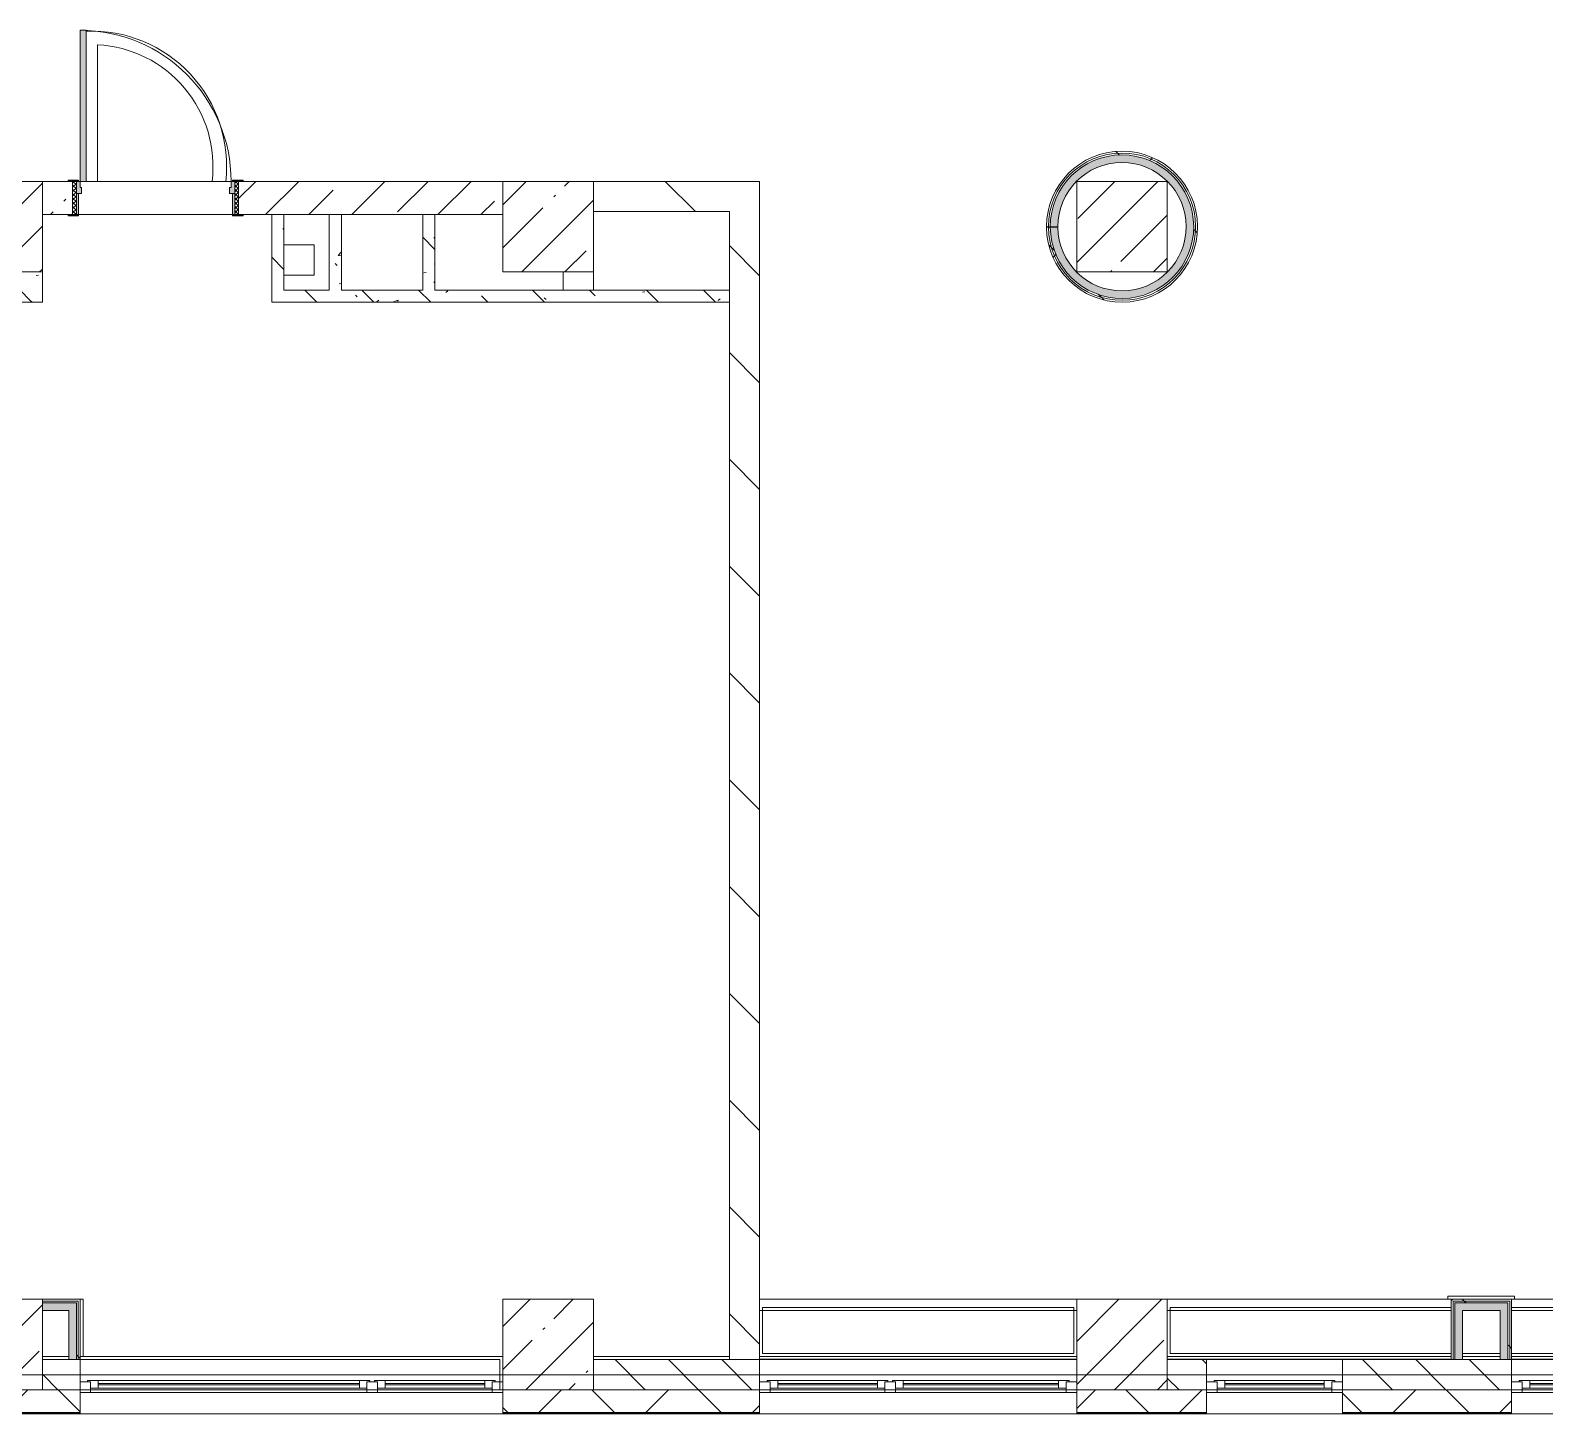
# Model space of a CAD drawing. Header units: millimetres. Extents: x 81663 to 277412, y -8553 to 29000.
# Drawn here: x 174308 to 184338, y -258 to 8900 of the extents above; entities that cross this region are included whole.
import ezdxf

# ---------------------------------------------------------------- set-up
doc = ezdxf.new("R2010")
doc.units = ezdxf.units.MM
for name, color, linetype, lineweight, true_color in [('A-DOOR-2', 7, 'Continuous', 5, 0xe2e2e2), ('A-DOOR-3', 7, 'Continuous', 5, 0xaaaaaa), ('A-DOOR-FRAM-1', 7, 'Continuous', 5, 0xe2e2e2), ('A-DOOR-FRAM-3', 7, 'Continuous', 5, 0xaaaaaa), ('A-FLOR-2', 7, 'Continuous', 5, 0xaaaaaa), ('I-WALL-1', 7, 'Continuous', 5, 0xe7e7e7), ('I-WALL-5', 7, 'Continuous', 5, 0x787878)]:
    doc.layers.add(name, color=color, linetype=linetype, lineweight=lineweight, true_color=true_color)
for name, color, linetype, lineweight in [('A-GLAZ-2', 7, 'Continuous', 5), ('A-WALL', 7, 'Continuous', 9), ('A-WALL-4', 7, 'Continuous', 5), ('I-WALL-3', 7, 'Continuous', 5), ('S-COLS-1', 7, 'Continuous', 5), ('Оси', 7, 'Continuous', 9)]:
    doc.layers.add(name, color=color, linetype=linetype, lineweight=lineweight)
pattern_1 = [(135, (148228.23, 0), (-353.553, -353.553), [])]
pattern_2 = [(135, (148228.23, 0), (-176.7767, -176.7767), [])]
pattern_3 = [(135, (148228.23, 0), (-377.171, -377.171), [533.4, -88.9, 17.78, -88.9]), (135, (148228.23, 376.94), (-377.171, -377.171), []), (50, (148228.23, 0), (637.6445, -55.787), [66.675, -733.425]), (355, (148228.2, 0), (-123.35, 668.699), [53.34, -586.74]), (100.451, (148281.37, -4.65), (514.299, 612.908), [56.665, -623.315]), (46.184, (148228.2, 177.8), (948.776, -147.15), [100.012, -1100.137]), (96.636, (148307.3, 165.5), (830.91, 865.997), [84.998, -934.973]), (351.184, (148228.2, 177.8), (830.918, 865.988), [80.01, -880.11]), (21, (148317.13, 133.35), (530.651, -357.928), [66.675, -733.425]), (326, (148317.1, 133.35), (216.308, 644.658), [53.34, -586.74]), (71.451, (148361.35, 103.5), (746.96, 286.724), [56.665, -623.315]), (37.5, (148228.23, 0), (10.8105, 295.9426), [16.764, -562.864, 16.764, -578.866, -588.962]), (37.5, (148228.23, 0), (10.8105, 295.9426), [-1175.258, 16.764, -572.198]), (7.5, (148228.23, 0), (233.869, 350.6318), [16.764, -322.834, 16.764, -549.529, -224.472]), (7.5, (148228.23, 0), (233.869, 350.6318), [-905.891, 16.764, -207.708]), (327.5, (148029.98, 0), (474.5678, -20.0513), [16.764, -205.486, 16.764, -676.656, -920.115]), (327.5, (148029.98, 0), (474.5678, -20.0513), [-915.67, 16.764, -903.351]), (317.5, (147941.1, 0), (518.452, 88.9934), [16.764, -272.161, 16.764, -443.738, -653.415]), (317.5, (147941.1, 0), (518.452, 88.9934), [-749.427, 16.764, -636.651])]
pattern_4 = [(45, (148228.2, 0), (-530.33, 530.33), []), (135, (148228.2, 0), (-530.33, -530.33), [])]

# ---------------------------------------------------------------- blocks, each defined once
blk = doc.blocks.new('BSC_Колонна _Прямоугольная - 600х600-23286269-2_5_3_птичка')
at = {"layer": 'S-COLS-1'}
h = blk.add_hatch(dxfattribs=at)
h.set_pattern_fill('FP_29', color=256, style=0, pattern_type=2)
h.set_pattern_definition([(45, (-29509.74, -7600), (-285.123, 285.123), []), (45, (-29224.6, -7600), (-285.123, 285.123), [504.031, -100.806, 16.764, -84.042])])
h.paths.add_polyline_path([(-300, -300), (300, -300), (300, 300), (-300, 300)])
for p, q in [((300, 300), (-300, 300)), ((-300, 300), (-300, -300)), ((300, -300), (300, 300)), ((-300, -300), (300, -300))]:
    blk.add_line(p, q, dxfattribs=at)
blk = doc.blocks.new('BSC_Колонна _Прямоугольная - 600х600-V9-2_5_3_птичка')
at = {"layer": 'S-COLS-1'}
h = blk.add_hatch(dxfattribs=at)
h.set_pattern_fill('FP_35', color=256, style=0, pattern_type=2)
h.set_pattern_definition([(45, (-25860, -200), (-285.123, 285.123), []), (45, (-25574.88, -200), (-285.123, 285.123), [504.031, -100.806, 16.764, -84.042])])
h.paths.add_polyline_path([(-105, -300), (300, -300), (300, 300), (-300, 300), (-300, -300)])
for p, q in [((300, 300), (-300, 300)), ((-300, 300), (-300, -300)), ((300, -300), (300, 300)), ((-300, -300), (300, -300))]:
    blk.add_line(p, q, dxfattribs=at)
blk = doc.blocks.new('BSC_Колонна _Прямоугольная - 600х600-V10-2_5_3_птичка')
at = {"layer": 'S-COLS-1'}
h = blk.add_hatch(dxfattribs=at)
h.set_pattern_fill('FP_36', color=256, style=0, pattern_type=2)
h.set_pattern_definition([(45, (-29509.74, -200), (-285.123, 285.123), []), (45, (-29224.6, -200), (-285.123, 285.123), [504.031, -100.806, 16.764, -84.042])])
h.paths.add_polyline_path([(-300, -300), (300, -300), (300, 300), (-300, 300)])
for p, q in [((300, 300), (-300, 300)), ((-300, 300), (-300, -300)), ((300, -300), (300, 300)), ((-300, -300), (300, -300))]:
    blk.add_line(p, q, dxfattribs=at)
blk = doc.blocks.new('BSC_Колонна _Прямоугольная - 600х600-V22-2_5_3_птичка')
at = {"layer": 'S-COLS-1'}
h = blk.add_hatch(dxfattribs=at)
h.set_pattern_fill('FP_52', color=256, style=0, pattern_type=2)
h.set_pattern_definition([(45, (-25860, -7600), (-285.123, 285.123), []), (45, (-25574.88, -7600), (-285.123, 285.123), [504.031, -100.806, 16.764, -84.042])])
h.paths.add_polyline_path([(-300, -300), (300, -300), (300, 300), (-300, 300), (-300, 150)])
for p, q in [((300, 300), (-300, 300)), ((-300, 300), (-300, -300)), ((300, -300), (300, 300)), ((-300, -300), (300, -300))]:
    blk.add_line(p, q, dxfattribs=at)
blk = doc.blocks.new('BSC_Колонна _Прямоугольная - 600х600-V39-2_5_3_птичка')
at = {"layer": 'S-COLS-1'}
h = blk.add_hatch(dxfattribs=at)
h.set_pattern_fill('FP_76', color=256, style=0, pattern_type=2)
h.set_pattern_definition([(45, (-33310, -7600), (-285.123, 285.123), []), (45, (-33024.88, -7600), (-285.123, 285.123), [504.031, -100.806, 16.764, -84.042])])
h.paths.add_polyline_path([(-135, -300), (300, -300), (300, 300), (-300, 300), (-300, -300)])
for p, q in [((300, 300), (-300, 300)), ((-300, 300), (-300, -300)), ((300, -300), (300, 300)), ((-300, -300), (300, -300))]:
    blk.add_line(p, q, dxfattribs=at)
blk = doc.blocks.new('BSC_Колонна _Прямоугольная - 600х600-V40-2_5_3_птичка')
at = {"layer": 'S-COLS-1'}
h = blk.add_hatch(dxfattribs=at)
h.set_pattern_fill('FP_77', color=256, style=0, pattern_type=2)
h.set_pattern_definition([(45, (-33310, -200), (-285.123, 285.123), []), (45, (-33024.88, -200), (-285.123, 285.123), [504.031, -100.806, 16.764, -84.042])])
h.paths.add_polyline_path([(-300, -300), (300, -300), (300, 300), (-300, 300)])
for p, q in [((300, 300), (-300, 300)), ((-300, 300), (-300, -300)), ((300, -300), (300, 300)), ((-300, -300), (300, -300))]:
    blk.add_line(p, q, dxfattribs=at)
blk = doc.blocks.new('120_Окно_СКБ_2Ст - 120_Окно_СКБ_2Ст 2100х2400 _мал створка справа_-22446225-2_5_3_птичка')
at = {"layer": 'A-GLAZ-2'}
for p, q in [((-1050, -127), (-1050, -57)), ((-1050, -57), (-980, -57)), ((1050, -57), (-1050, -57)), ((-980, -57), (-980, -127)), ((150, -87), (-980, -87)), ((-980, -87), (-980, -127)), ((-930, -137), (-930, -87)), ((100, -137), (100, -87)), ((150, -127), (150, -57)), ((150, -57), (220, -57)), ((150, -127), (150, -87)), ((220, -57), (220, -127)), ((980, -87), (220, -87)), ((220, -87), (220, -127)), ((270, -137), (270, -87)), ((930, -137), (930, -87)), ((980, -127), (980, -57)), ((980, -57), (1050, -57)), ((980, -127), (980, -87)), ((1050, -57), (1050, -127)), ((-980, -127), (-1050, -127)), ((-1050, -127), (-1000, -127)), ((-980, -127), (-1000, -127)), ((-1000, -127), (-1000, -137)), ((-1000, -137), (170, -137)), ((170, -137), (-1000, -137)), ((-930, -107), (100, -107)), ((100, -117), (-930, -117)), ((220, -127), (150, -127)), ((170, -127), (150, -127)), ((170, -127), (200, -127)), ((170, -137), (170, -127)), ((220, -127), (200, -127)), ((200, -127), (200, -137)), ((200, -137), (1000, -137)), ((1000, -137), (200, -137)), ((270, -107), (930, -107)), ((930, -117), (270, -117)), ((1050, -127), (980, -127)), ((1000, -127), (980, -127)), ((1000, -127), (1050, -127)), ((1000, -137), (1000, -127))]:
    blk.add_line(p, q, dxfattribs=at)
blk = doc.blocks.new('110_Дверь_СКБ_1Ст_Внутренняя1 - Д-4к_п__1100x2100h_Артистические EI30-V88-2_5_3_птичка')
at = {"layer": 'A-DOOR-2'}
h = blk.add_hatch(color=256, dxfattribs=at)
h.paths.add_polyline_path([(537.5, 30), (537.5, 110), (512.5, 110), (512.5, 70), (502.5, 70), (502.5, 30)])
h.paths.add_polyline_path([(-477.5, 30), (-477.5, 70), (-487.5, 70), (-487.5, 110), (-512.5, 110), (-512.5, 30)])
at = {"layer": 'A-DOOR-3'}
h = blk.add_hatch(dxfattribs=at)
h.set_pattern_fill('FP_86', color=256, style=0, pattern_type=2)
h.set_pattern_definition([(135, (1751.41, 174.685), (-14.14214, -14.14214), []), (225, (1751.41, 174.685), (14.14214, -14.14214), [])])
h.paths.add_polyline_path([(562.5, -110), (562.5, 110), (537.5, 110), (537.5, -110)])
at = {"layer": 'A-DOOR-FRAM-1'}
for points in [[(-447.5, 110), (-447.5, 1110), (-487.5, 1110), (-487.5, 110)], [(-497.5, 110), (-497.5, 118), (-567.5, 118), (-567.5, 110)], [(592.5, 110), (592.5, 118), (522.5, 118), (522.5, 110)], [(-497.5, -110), (-497.5, 30), (-512.5, 30), (-512.5, -110)], [(537.5, -110), (537.5, 30), (522.5, 30), (522.5, -110)], [(-497.5, -118), (-497.5, -110), (-567.5, -110), (-567.5, -118)], [(592.5, -118), (592.5, -110), (522.5, -110), (522.5, -118)]]:
    blk.add_hatch(color=256, dxfattribs=at).paths.add_polyline_path(points)
at = {"layer": 'A-DOOR-FRAM-3'}
h = blk.add_hatch(dxfattribs=at)
h.set_pattern_fill('FP_87', color=256, style=0, pattern_type=2)
h.set_pattern_definition([(45, (-371.384, 174.685), (-14.1421, 14.1421), []), (135, (-371.384, 174.685), (-14.1421, -14.1421), [])])
h.paths.add_polyline_path([(-512.5, -110), (-512.5, 110), (-537.5, 110), (-537.5, -110)])
at = {"layer": 'A-DOOR-3'}
for p, q in [((-487.5, 1110), (-487.5, 110)), ((-447.5, 1110), (-487.5, 1110)), ((-447.5, 110), (-447.5, 1110)), ((-487.5, 110), (-447.5, 110))]:
    blk.add_line(p, q, dxfattribs=at)
blk.add_arc((-487.5, 110), 1000, 360, 90, dxfattribs=at)
at = {"layer": 'A-DOOR-FRAM-3'}
for p, q in [((-497.5, 118), (-567.5, 118)), ((-567.5, 118), (-567.5, 110)), ((-567.5, 110), (-497.5, 110)), ((-512.5, 110), (-537.5, 110)), ((-537.5, 110), (-537.5, -110)), ((-487.5, 110), (-512.5, 110)), ((-512.5, 110), (-512.5, 30)), ((-512.5, -110), (-512.5, 110)), ((-497.5, 110), (-512.5, 110)), ((-512.5, 110), (-512.5, 109)), ((-512.5, 109), (-497.5, 109)), ((-497.5, 110), (-497.5, 118)), ((-497.5, 109), (-497.5, 110)), ((-487.5, 70), (-487.5, 110)), ((512.5, 110), (512.5, 70)), ((537.5, 110), (512.5, 110)), ((592.5, 118), (522.5, 118)), ((522.5, 118), (522.5, 110)), ((537.5, 110), (522.5, 110)), ((522.5, 110), (522.5, 109)), ((522.5, 110), (592.5, 110)), ((522.5, 109), (537.5, 109)), ((537.5, 30), (537.5, 110)), ((562.5, 110), (537.5, 110)), ((537.5, 110), (537.5, -110)), ((537.5, 109), (537.5, 110)), ((562.5, -110), (562.5, 110)), ((592.5, 110), (592.5, 118)), ((-512.5, 30), (-477.5, 30)), ((-497.5, 30), (-512.5, 30)), ((-512.5, 30), (-512.5, -110)), ((-497.5, -110), (-497.5, 30)), ((-477.5, 70), (-487.5, 70)), ((-477.5, 30), (-477.5, 70)), ((512.5, 70), (502.5, 70)), ((502.5, 70), (502.5, 30)), ((502.5, 30), (537.5, 30)), ((537.5, 30), (522.5, 30)), ((522.5, 30), (522.5, -110)), ((537.5, -110), (537.5, 30)), ((-497.5, -110), (-567.5, -110)), ((-567.5, -110), (-567.5, -118)), ((-567.5, -118), (-497.5, -118)), ((-537.5, -110), (-512.5, -110)), ((-512.5, -110), (-497.5, -110)), ((-497.5, -118), (-497.5, -110)), ((522.5, -110), (537.5, -110)), ((592.5, -110), (522.5, -110)), ((522.5, -110), (522.5, -118)), ((522.5, -118), (592.5, -118)), ((537.5, -110), (562.5, -110)), ((592.5, -118), (592.5, -110))]:
    blk.add_line(p, q, dxfattribs=at)
blk = doc.blocks.new('120_Окно_СКБ_2Ст - 120_Окно_СКБ_2Ст 2800х2500 4-24273432-2_5_3_птичка')
at = {"layer": 'A-GLAZ-2'}
for p, q in [((-1400, -127), (-1400, -57)), ((-1400, -57), (-1330, -57)), ((1400, -57), (-1400, -57)), ((-1330, -57), (-1330, -127)), ((-570, -87), (-1330, -87)), ((-1330, -87), (-1330, -127)), ((-1280, -137), (-1280, -87)), ((-620, -137), (-620, -87)), ((-570, -127), (-570, -57)), ((-570, -57), (-500, -57)), ((-570, -127), (-570, -87)), ((-500, -57), (-500, -127)), ((1330, -87), (-500, -87)), ((-500, -87), (-500, -127)), ((-450, -137), (-450, -87)), ((1280, -137), (1280, -87)), ((1330, -127), (1330, -57)), ((1330, -57), (1400, -57)), ((1330, -127), (1330, -87)), ((1400, -57), (1400, -127)), ((-1330, -127), (-1400, -127)), ((-1400, -127), (-1350, -127)), ((-1330, -127), (-1350, -127)), ((-1350, -127), (-1350, -137)), ((-1350, -137), (-550, -137)), ((-550, -137), (-1350, -137)), ((-1280, -107), (-620, -107)), ((-620, -117), (-1280, -117)), ((-500, -127), (-570, -127)), ((-550, -127), (-570, -127)), ((-550, -127), (-520, -127)), ((-550, -137), (-550, -127)), ((-500, -127), (-520, -127)), ((-520, -127), (-520, -137)), ((-520, -137), (1350, -137)), ((1350, -137), (-520, -137)), ((-450, -107), (1280, -107)), ((1280, -117), (-450, -117)), ((1400, -127), (1330, -127)), ((1350, -127), (1330, -127)), ((1350, -127), (1400, -127)), ((1350, -137), (1350, -127))]:
    blk.add_line(p, q, dxfattribs=at)
blk = doc.blocks.new('120_Окно_СКБ_1Ст - 120_Окно_СКБ_1Ст 900х2500_h_-20664874-2_5_3_птичка')
at = {"layer": 'A-GLAZ-2'}
for p, q in [((-450, -127), (-450, -57)), ((-450, -57), (-380, -57)), ((450, -57), (-450, -57)), ((-380, -57), (-380, -127)), ((380, -87), (-380, -87)), ((-380, -87), (-380, -127)), ((-330, -137), (-330, -87)), ((330, -137), (330, -87)), ((380, -127), (380, -57)), ((380, -57), (450, -57)), ((380, -127), (380, -87)), ((450, -57), (450, -127)), ((-380, -127), (-450, -127)), ((-450, -127), (-400, -127)), ((-380, -127), (-400, -127)), ((-400, -127), (-400, -137)), ((-400, -137), (400, -137)), ((400, -137), (-400, -137)), ((-330, -107), (330, -107)), ((330, -117), (-330, -117)), ((450, -127), (380, -127)), ((400, -127), (380, -127)), ((400, -127), (450, -127)), ((400, -137), (400, -127))]:
    blk.add_line(p, q, dxfattribs=at)
blk = doc.blocks.new('Зашивка приборов отопления23 - Зашивка приборов отопления-33321838-2_5_3_птичка')
at = {"layer": 'A-WALL-4'}
for p, q in [((36640, 23400), (34540, 23400)), ((34540, 23079), (36640, 23079)), ((36640, 23079), (34540, 23079)), ((34540, 23004), (36640, 23004))]:
    blk.add_line(p, q, dxfattribs=at)
blk = doc.blocks.new('Зашивка приборов отопления24 - Зашивка приборов отопления-33321996-2_5_3_птичка')
at = {"layer": 'A-WALL-4'}
for p, q in [((36640, 23400), (34760, 23400)), ((34760, 23079), (36640, 23079)), ((36640, 23079), (34760, 23079)), ((34760, 23004), (36640, 23004))]:
    blk.add_line(p, q, dxfattribs=at)
blk = doc.blocks.new('Зашивка приборов отопления25 - Зашивка приборов отопления-33322064-2_5_3_птичка')
at = {"layer": 'A-WALL-4'}
for p, q in [((36640, 23400), (34540, 23400)), ((34540, 23104), (34540, 23079)), ((34540, 23079), (36640, 23079)), ((36640, 23079), (34540, 23079)), ((34540, 23079), (34540, 23004)), ((34540, 23004), (36640, 23004))]:
    blk.add_line(p, q, dxfattribs=at)

msp = doc.modelspace()

# ---------------------------------------------------------------- hatches: boundary and pattern name
at = {"layer": 'A-WALL-4'}
h = msp.add_hatch(dxfattribs=at)
h.set_pattern_fill('FP_58', color=256, style=0, pattern_type=2)
h.set_pattern_definition(pattern_2)
h.paths.add_polyline_path([(174638, -100), (174638, 100), (174388.2, 100), (174388.2, -100), (174446.9, -100)])
h = msp.add_hatch(dxfattribs=at)
h.set_pattern_fill('FP_58', color=256, style=0, pattern_type=2)
h.set_pattern_definition(pattern_2)
h.paths.add_polyline_path([(179138.2, -100), (179138.2, 100), (178038, 100), (178038, -100), (179084.5, -100)])
h = msp.add_hatch(dxfattribs=at)
h.set_pattern_fill('FP_58', color=256, style=0, pattern_type=2)
h.set_pattern_definition(pattern_2)
h.paths.add_polyline_path([(183258.3, -100), (184118.2, -100), (184118.2, 100), (182998.2, 100), (182998.2, -100)])
h.paths.add_polyline_path([(181838.2, -100), (182098.2, -100), (182098.2, 100), (181838.2, 100)])
h = msp.add_hatch(dxfattribs=at)
h.set_pattern_fill('FP_48', color=256, style=0, pattern_type=2)
h.set_pattern_definition([(45, (148228.23, 0), (-353.5534, 353.5534), []), (135, (148228.23, 0), (-353.5534, -353.5534), [])])
h.paths.add_polyline_path([(223928.2, -250), (223928.2, -100), (219788.2, -100), (219788.2, -250), (223141.7, -250)])
h.paths.add_polyline_path([(217576.5, -250), (218888.2, -250), (218888.2, -100), (215288.2, -100), (215288.2, -250), (215721.5, -250)])
h.paths.add_polyline_path([(210156.4, -250), (210288.2, -250), (210288.2, -100), (209138.2, -100), (209138.2, -250), (209228.9, -250)])
h.paths.add_polyline_path([(205138.2, -250), (205388.2, -250), (205388.2, -100), (204638.2, -100), (204638.2, -250), (205055, -250)])
h.paths.add_polyline_path([(207038.2, -250), (207038.2, -100), (206288.2, -100), (206288.2, -250), (206446.3, -250)])
h.paths.add_polyline_path([(213388.2, -250), (214388.2, -250), (214388.2, -100), (213388.2, -100)])
h.paths.add_polyline_path([(201538.2, -250), (201538.2, -100), (200138.2, -100), (200138.2, -250), (200881.2, -250)])
h.paths.add_polyline_path([(197038.2, -250), (197038.2, -100), (195638.2, -100), (195638.2, -250), (196243.6, -250)])
h.paths.add_polyline_path([(193461, -250), (193538.2, -250), (193538.2, -100), (193164.6, -100), (193164.6, -250)])
h.paths.add_polyline_path([(191638.2, -250), (192264.6, -250), (192264.6, -100), (190888.2, -100), (190888.2, -250), (191606, -250)])
h.paths.add_polyline_path([(184118.2, -250), (184118.2, -100), (182998.2, -100), (182998.2, -250), (183722.1, -250)])
h.paths.add_polyline_path([(187268.2, -250), (187788.2, -250), (187788.2, -100), (186218.2, -100), (186218.2, -250), (186968.4, -250)])
h.paths.add_polyline_path([(181403.3, -250), (182098.2, -250), (182098.2, -100), (181238.2, -100), (181238.2, -250)])
h.paths.add_polyline_path([(179084.5, -250), (179138.2, -250), (179138.2, -100), (177438, -100), (177438, -250), (178620.7, -250)])
h.paths.add_polyline_path([(170273, -250), (170938.2, -250), (170938.2, -100), (169838.2, -100), (169838.2, -250)])
h.paths.add_polyline_path([(164707.9, -250), (165488.2, -250), (165488.2, -100), (164338.2, -100), (164338.2, -250)])
h.paths.add_polyline_path([(166388.2, -250), (167038.2, -250), (167038.2, -100), (166388.2, -100)])
h.paths.add_polyline_path([(173038.2, -250), (174638, -250), (174638, -100), (173038.2, -100)])
h.paths.add_polyline_path([(156788.2, -250), (156788.2, -100), (152858.2, -100), (152858.2, -250), (156360.2, -250)])
h.paths.add_polyline_path([(150795.1, -250), (151958.2, -250), (151958.2, -100), (147968.2, -100), (147968.2, -250), (148940.1, -250)])
h.paths.add_polyline_path([(159888.2, -250), (161238.2, -250), (161238.2, -100), (159888.2, -100)])
at = {"layer": 'I-WALL-1'}
for points in [[(181560.4, 7125.5), (181636.1, 7135.2), (181740.5, 7171.9), (181778.1, 7190), (181840.7, 7233.7), (181895.4, 7286.9), (181941, 7348.2), (181976.1, 7415.9), (181999.9, 7488.5), (182011.9, 7563.9), (182011.5, 7640.2), (181999, 7715.5), (181974.5, 7787.8), (181938.8, 7855.3), (181867, 7940.7), (181837.5, 7968.9), (181774.6, 8012), (181705.5, 8044.6), (181632.1, 8065.6), (181556.3, 8074.7), (181480, 8071.4), (181403.3, 8055.2), (181333.9, 8028.8), (181267.9, 7990.6), (181208.8, 7942.2), (181158.2, 7885), (181117.5, 7820.5), (181087.6, 7750.2), (181069.4, 7676.1), (181063.2, 7600), (181113.2, 7600), (181119.3, 7671.7), (181141.5, 7750.3), (181167.1, 7807), (181207.3, 7866.7), (181257.1, 7918.7), (181314.9, 7961.6), (181403.3, 8001.5), (181447.9, 8015.3), (181519.3, 8024.6), (181591.2, 8021.7), (181661.6, 8006.7), (181728.5, 7980), (181789.9, 7942.5), (181844.1, 7895.1), (181889.5, 7839.2), (181934.2, 7750.3), (181949.1, 7708.7), (181961.5, 7637.8), (181961.9, 7565.8), (181950, 7494.8), (181926.4, 7426.8), (181891.6, 7363.8), (181838.1, 7300), (181792.8, 7259.7), (181731.8, 7221.6), (181665.1, 7194.4), (181594.9, 7178.8), (181522.9, 7175.3), (181451.5, 7183.9), (181382.5, 7204.6), (181318, 7236.5), (181238.2, 7301.1), (181209.6, 7330.5), (181168.8, 7389.8), (181138.7, 7455.2), (181120, 7524.7), (181113.2, 7596.4), (181063.2, 7595.9), (181070, 7519.9), (181088.9, 7445.9), (181119.4, 7375.9), (181160.7, 7311.7), (181211.8, 7255), (181271.2, 7207.1), (181337.6, 7169.4), (181409.2, 7142.9), (181484.1, 7128.1)], [(174563.2, 425), (174563.2, 475), (174388.2, 475), (174388.2, 425)], [(174563.2, 100), (174613.2, 100), (174613.2, 475), (174563.2, 475), (174563.2, 230.5)], [(183743.2, 100), (183793.2, 100), (183793.2, 475), (183743.2, 475), (183743.2, 230.5)], [(184043.2, 425), (184093.2, 425), (184093.2, 475), (183793.2, 475), (183793.2, 425)], [(184093.2, 100), (184093.2, 425), (184043.2, 425), (184043.2, 100)]]:
    msp.add_hatch(color=256, dxfattribs=at).paths.add_polyline_path(points)
at = {"layer": 'I-WALL-3'}
h = msp.add_hatch(dxfattribs=at)
h.set_pattern_fill('FP_160', color=256, style=0, pattern_type=2)
h.set_pattern_definition(pattern_4)
h.paths.add_polyline_path([(181541.4, 7100), (181619.5, 7106.7), (181695.6, 7125.4), (181793.7, 7171.9), (181834.4, 7197.1), (181893.7, 7248.3), (181944.2, 7308.2), (181984.8, 7375.2), (182014.5, 7447.7), (182032.4, 7524), (182038.2, 7602.1), (182031.8, 7680.2), (182013.2, 7756.3), (181982.9, 7828.6), (181941.7, 7895.3), (181867, 7974.7), (181830.9, 8005.4), (181764, 8046.1), (181691.5, 8075.9), (181615.3, 8094), (181537.2, 8100), (181459.1, 8093.7), (181382.9, 8075.3), (181310.6, 8045.2), (181243.8, 8004.1), (181184.3, 7953.2), (181133.5, 7893.5), (181092.6, 7826.7), (181061.7, 7750.3), (181044.4, 7678.1), (181038.2, 7600), (181050.7, 7600), (181057, 7678.1), (181075.8, 7754.2), (181106.4, 7826.3), (181148.2, 7892.5), (181200.1, 7951.2), (181260.8, 8000.8), (181328.6, 8040.1), (181403.3, 8068.3), (181478.5, 8083.8), (181556.8, 8087.1), (181634.6, 8077.9), (181709.9, 8056.3), (181780.8, 8022.9), (181867, 7957.9), (181902.1, 7924.5), (181949.3, 7862), (181986, 7792.8), (182011.1, 7718.5), (182024, 7641.3), (182024.3, 7562.9), (182012.1, 7485.5), (181987.6, 7411.1), (181951.6, 7341.5), (181904.8, 7278.7), (181848.6, 7224.1), (181769.2, 7171.9), (181713.8, 7145.2), (181638.7, 7123), (181561, 7113), (181482.7, 7115.7), (181403.3, 7131.8), (181308.1, 7171.9), (181264.2, 7196.8), (181203.2, 7245.9), (181150.8, 7304.1), (181108.4, 7370), (181077.1, 7441.9), (181057.7, 7517.8), (181050.7, 7595.8), (181038.2, 7595.7), (181045.1, 7517.7), (181064, 7441.6), (181094.5, 7369.5), (181136, 7303), (181187.3, 7243.8), (181247.3, 7193.4), (181314.4, 7152.9), (181403.3, 7119.6), (181463.3, 7105.6)])
h = msp.add_hatch(dxfattribs=at)
h.set_pattern_fill('FP_160', color=256, style=0, pattern_type=2)
h.set_pattern_definition(pattern_4)
h.paths.add_polyline_path([(181561, 7113), (181638.7, 7123), (181713.8, 7145.2), (181784.4, 7179.2), (181867, 7241.9), (181904.8, 7278.7), (181951.6, 7341.5), (181987.6, 7411.1), (182012.1, 7485.5), (182024.3, 7562.9), (182024, 7641.3), (182000.4, 7750.3), (181986, 7792.8), (181949.3, 7862), (181902.1, 7924.5), (181845.4, 7978.6), (181780.8, 8022.9), (181709.9, 8056.3), (181634.6, 8077.9), (181556.8, 8087.1), (181478.5, 8083.8), (181401.8, 8068), (181328.6, 8040.1), (181260.8, 8000.8), (181200.1, 7951.2), (181148.2, 7892.5), (181106.4, 7826.3), (181074.8, 7750.3), (181057, 7678.1), (181050.7, 7600), (181063.2, 7600), (181069.4, 7676.1), (181087.7, 7750.3), (181117.5, 7820.5), (181158.2, 7885), (181208.8, 7942.2), (181267.9, 7990.6), (181333.9, 8028.8), (181405.3, 8056), (181480, 8071.4), (181556.3, 8074.7), (181632.1, 8065.6), (181705.5, 8044.6), (181774.6, 8012), (181837.5, 7968.9), (181892.7, 7916.2), (181938.8, 7855.3), (181974.5, 7787.8), (181999, 7715.5), (182011.5, 7640.2), (182011.9, 7563.9), (181999.9, 7488.5), (181976.1, 7415.9), (181941, 7348.2), (181895.4, 7286.9), (181840.7, 7233.7), (181778.1, 7190), (181709.3, 7156.9), (181636.1, 7135.2), (181560.4, 7125.5), (181484.1, 7128.1), (181403.3, 7145.1), (181333.3, 7171.9), (181271.2, 7207.1), (181211.8, 7255), (181160.7, 7311.7), (181119.4, 7375.9), (181088.9, 7445.9), (181070, 7519.9), (181063.2, 7595.9), (181050.7, 7595.8), (181057.7, 7517.8), (181077.1, 7441.9), (181108.4, 7370), (181150.8, 7304.1), (181203.2, 7245.9), (181264.2, 7196.8), (181332.3, 7158.1), (181405.8, 7130.8), (181482.7, 7115.7)])
h = msp.add_hatch(dxfattribs=at)
h.set_pattern_fill('FP_56', color=256, style=0, pattern_type=2)
h.set_pattern_definition([(45, (148228.23, 0), (-285.123, 285.123), []), (45, (148513.35, 0), (-285.123, 285.123), [504.031, -100.806, 16.764, -84.042])])
h.paths.add_polyline_path([(176288.2, 7680), (177438, 7680), (177438, 7900), (175688.2, 7900), (175688.2, 7680), (175988.2, 7680)])
h.paths.add_polyline_path([(174558.2, 7680), (174588.2, 7680), (174588.2, 7900), (174388.2, 7900), (174388.2, 7680)])
h = msp.add_hatch(dxfattribs=at)
h.set_pattern_fill('FP_59', color=256, style=0, pattern_type=2)
h.set_pattern_definition(pattern_1)
h.paths.add_polyline_path([(178938.2, 7700), (179138.2, 7700), (179138.2, 7900), (178038, 7900), (178038, 7700), (178620.7, 7700)])
h = msp.add_hatch(dxfattribs=at)
h.set_pattern_fill('FP_59', color=256, style=0, pattern_type=2)
h.set_pattern_definition(pattern_1)
h.paths.add_polyline_path([(179138.2, 100), (179138.2, 7700), (178938.2, 7700), (178938.2, 100), (179084.5, 100)])
h = msp.add_hatch(dxfattribs=at)
h.set_pattern_fill('FP_160', color=256, style=0, pattern_type=2)
h.set_pattern_definition(pattern_4)
h.paths.add_polyline_path([(174613.2, 100), (174625.7, 100), (174625.7, 487.5), (174613.2, 487.5), (174613.2, 230.5)])
h = msp.add_hatch(dxfattribs=at)
h.set_pattern_fill('FP_160', color=256, style=0, pattern_type=2)
h.set_pattern_definition(pattern_4)
h.paths.add_polyline_path([(174625.7, 100), (174638.2, 100), (174638.2, 500), (174625.7, 500), (174625.7, 230.5)])
h = msp.add_hatch(dxfattribs=at)
h.set_pattern_fill('FP_160', color=256, style=0, pattern_type=2)
h.set_pattern_definition(pattern_4)
h.paths.add_polyline_path([(183730.7, 100), (183730.7, 500), (183718.2, 500), (183722.1, 100)])
h = msp.add_hatch(dxfattribs=at)
h.set_pattern_fill('FP_160', color=256, style=0, pattern_type=2)
h.set_pattern_definition(pattern_4)
h.paths.add_polyline_path([(183730.7, 487.5), (184118.2, 487.5), (184118.2, 500), (183730.7, 500)])
h = msp.add_hatch(dxfattribs=at)
h.set_pattern_fill('FP_160', color=256, style=0, pattern_type=2)
h.set_pattern_definition(pattern_4)
h.paths.add_polyline_path([(184093.2, 475), (184105.7, 475), (184105.7, 487.5), (183743.2, 487.5), (183743.2, 475), (183793.2, 475)])
h = msp.add_hatch(dxfattribs=at)
h.set_pattern_fill('FP_160', color=256, style=0, pattern_type=2)
h.set_pattern_definition(pattern_4)
h.paths.add_polyline_path([(184093.2, 100), (184105.7, 100), (184105.7, 475), (184093.2, 475), (184093.2, 230.5)])
h = msp.add_hatch(dxfattribs=at)
h.set_pattern_fill('FP_160', color=256, style=0, pattern_type=2)
h.set_pattern_definition(pattern_4)
h.paths.add_polyline_path([(184118.2, 100), (184118.2, 487.5), (184105.7, 487.5), (184105.7, 100)])
at = {"layer": 'I-WALL-5'}
h = msp.add_hatch(dxfattribs=at)
h.set_pattern_fill('FP_69', color=256, style=0, pattern_type=2)
h.set_pattern_definition(pattern_3)
h.paths.add_polyline_path([(175988.2, 7100), (175988.2, 7680), (175908.2, 7680), (175908.2, 7100)])
h = msp.add_hatch(dxfattribs=at)
h.set_pattern_fill('FP_69', color=256, style=0, pattern_type=2)
h.set_pattern_definition(pattern_3)
h.paths.add_polyline_path([(176368.2, 7180), (176368.2, 7680), (176288.2, 7680), (176288.2, 7180)])
h = msp.add_hatch(dxfattribs=at)
h.set_pattern_fill('FP_69', color=256, style=0, pattern_type=2)
h.set_pattern_definition(pattern_3)
h.paths.add_polyline_path([(176988, 7180), (176988, 7680), (176908, 7680), (176908, 7180)])
h = msp.add_hatch(dxfattribs=at)
h.set_pattern_fill('FP_69', color=256, style=0, pattern_type=2)
h.set_pattern_definition(pattern_3)
h.paths.add_polyline_path([(174388.2, 7100), (174388.2, 7300), (174308.2, 7300), (174308.2, 7100)])
h = msp.add_hatch(dxfattribs=at)
h.set_pattern_fill('FP_69', color=256, style=0, pattern_type=2)
h.set_pattern_definition(pattern_3)
h.paths.add_polyline_path([(174308.2, 7100), (174308.2, 7180), (173258.2, 7180), (173258.2, 7100), (173983.1, 7100)])
h = msp.add_hatch(dxfattribs=at)
h.set_pattern_fill('FP_69', color=256, style=0, pattern_type=2)
h.set_pattern_definition(pattern_3)
h.paths.add_polyline_path([(178938.2, 7100), (178938.2, 7180), (175988.2, 7180), (175988.2, 7100), (178620.7, 7100)])

# ---------------------------------------------------------------- linework, layer by layer
at = {"layer": 'A-FLOR-2'}
for p, q in [((174753.2, 7900), (174753.2, 8804)), ((175638.2, 7900), (174678.2, 7900)), ((175988.2, 7480), (176188, 7480)), ((176188, 7480), (176188, 7280)), ((176188, 7280), (175988.2, 7280)), ((183697.2, 500), (183697.2, 520)), ((183697.2, 520), (184137.2, 520)), ((184137.2, 520), (184137.2, 500)), ((174638.2, 500), (174658.2, 500)), ((174658.2, 500), (174658.2, 120)), ((179158.2, 445), (179158.2, 140)), ((181218.2, 445), (179158.2, 445)), ((181218.2, 140), (181218.2, 445)), ((183718.2, 445), (181858.2, 445)), ((181858.2, 445), (181858.2, 140)), ((186478.2, 445), (184118.2, 445)), ((179158.2, 140), (181218.2, 140)), ((181858.2, 140), (183718.2, 140)), ((183793.2, 140), (184043.2, 140)), ((184118.2, 140), (186198.2, 140))]:
    msp.add_line(p, q, dxfattribs=at)
for radius, start, end in [(895, 353.58484, 92.24174), (805, 352.86408, 87.15183)]:
    msp.add_arc((174713.2, 8000), radius, start, end, dxfattribs=at)
at = {"layer": 'A-WALL'}
for p, q in [((175988.2, 7680), (175908.2, 7680)), ((176368.2, 7680), (176288.2, 7680)), ((177838, 7180), (178038, 7180)), ((174625.7, 487.5), (174388.2, 487.5)), ((174613.2, 475), (174388.2, 475)), ((174613.2, 100), (174613.2, 475)), ((174625.7, 100), (174625.7, 487.5)), ((183730.7, 487.5), (183730.7, 100)), ((184105.7, 487.5), (183730.7, 487.5)), ((183743.2, 475), (183743.2, 100)), ((184093.2, 475), (183743.2, 475)), ((184093.2, 100), (184093.2, 475)), ((184105.7, 100), (184105.7, 487.5)), ((178938.2, 100), (179138.2, 100)), ((174388.2, -100), (174638, -100)), ((178038, -100), (179138.2, -100)), ((181838.2, -100), (182098.2, -100)), ((182998.2, -100), (184118.2, -100)), ((173038.2, -250), (174638, -250)), ((173038.2, -253), (174638, -253)), ((177438, -250), (179138.2, -250)), ((177438, -253), (179138.2, -253)), ((181238.2, -250), (182098.2, -250)), ((181238.2, -253), (182098.2, -253)), ((182998.2, -250), (184118.2, -250)), ((182998.2, -253), (184118.2, -253))]:
    msp.add_line(p, q, dxfattribs=at)
for radius in [487.5, 475]:
    msp.add_arc((181538.2, 7600), radius, 180.49142, 180, dxfattribs=at)
at = {"layer": 'A-WALL-4'}
for p, q in [((174563.2, 100), (174388.2, 100)), ((174638, -258), (174638, 100)), ((174638.2, 100), (177418, 100)), ((177418, -100), (177418, 100)), ((178938.2, 100), (178038, 100)), ((179138.2, -258), (179138.2, 100)), ((179138.2, 100), (181238.2, 100)), ((181838.2, 100), (186198.2, 100)), ((182098.2, -258), (182098.2, 100)), ((182998.2, 100), (182998.2, -258)), ((184118.2, -258), (184118.2, 100)), ((177438, -100), (177438, -258)), ((181238.2, -100), (181238.2, -258)), ((182098.2, -100), (186218.2, -100)), ((206288.2, -258), (173038.2, -258))]:
    msp.add_line(p, q, dxfattribs=at)
at = {"layer": 'I-WALL-3'}
for p, q in [((174558.2, 7900), (174388.2, 7900)), ((177438, 7900), (175718.2, 7900)), ((179138.2, 7900), (178038, 7900)), ((179138.2, 100), (179138.2, 7900)), ((174388.2, 7680), (174558.2, 7680)), ((175648.2, 7680), (174628.2, 7680)), ((175718.2, 7680), (175908.2, 7680)), ((175908.2, 7680), (175908.2, 7100)), ((175988.2, 7680), (176288.2, 7680)), ((175988.2, 7180), (175988.2, 7680)), ((176288.2, 7680), (176288.2, 7180)), ((176368.2, 7680), (177438, 7680)), ((176368.2, 7180), (176368.2, 7680)), ((176908, 7680), (176908, 7180)), ((176988, 7180), (176988, 7680)), ((178038, 7700), (178938.2, 7700)), ((178938.2, 7700), (178938.2, 100)), ((181038.2, 7600), (181113.2, 7600)), ((181113.2, 7596.4), (181038.2, 7595.7)), ((174388.2, 7100), (174388.2, 7300)), ((177838, 7300), (177838, 7180)), ((178038, 7180), (178038, 7300)), ((176288.2, 7180), (175988.2, 7180)), ((176908, 7180), (176368.2, 7180)), ((177838, 7180), (176988, 7180)), ((178938.2, 7180), (178038, 7180)), ((173258.2, 7100), (174388.2, 7100)), ((175908.2, 7100), (178938.2, 7100)), ((174638.2, 500), (174388.2, 500)), ((174388.2, 425), (174563.2, 425)), ((174563.2, 425), (174563.2, 100)), ((174638.2, 100), (174638.2, 500)), ((183718.2, 500), (183718.2, 100)), ((184118.2, 500), (183718.2, 500)), ((183793.2, 100), (183793.2, 425)), ((183793.2, 425), (184043.2, 425)), ((184043.2, 425), (184043.2, 100)), ((184118.2, 100), (184118.2, 500)), ((174388.2, 120), (174563.2, 120)), ((174637.6, 120), (177438, 120)), ((178038, 120), (178938.2, 120)), ((179138.2, 120), (181238.2, 120)), ((181838.2, 120), (183718.9, 120)), ((183793.2, 120), (184043.2, 120)), ((184117.5, 120), (186198.2, 120)), ((174563.2, 100), (174638.2, 100)), ((177438, -100), (174638, -100)), ((181238.2, -100), (179138.2, -100))]:
    msp.add_line(p, q, dxfattribs=at)
for radius in [500, 425]:
    msp.add_arc((181538.2, 7600), radius, 180.49142, 180, dxfattribs=at)
at = {"layer": 'Оси'}
msp.add_line((174218.2, 0), (186718.2, 0), dxfattribs=at)

# ---------------------------------------------------------------- block references
at = {"layer": 'A-DOOR-3'}
msp.add_blockref('110_Дверь_СКБ_1Ст_Внутренняя1 - Д-4к_п__1100x2100h_Артистические EI30-V88-2_5_3_птичка', (175125.7, 7790), dxfattribs=at)
at = {"layer": 'A-GLAZ-2', "rotation": 180}
for name, p in [('120_Окно_СКБ_2Ст - 120_Окно_СКБ_2Ст 2800х2500 4-24273432-2_5_3_птичка', (176038, -175)), ('120_Окно_СКБ_2Ст - 120_Окно_СКБ_2Ст 2100х2400 _мал створка справа_-22446225-2_5_3_птичка', (180188.2, -175)), ('120_Окно_СКБ_1Ст - 120_Окно_СКБ_1Ст 900х2500_h_-20664874-2_5_3_птичка', (182548.2, -175)), ('120_Окно_СКБ_2Ст - 120_Окно_СКБ_2Ст 2100х2400 _мал створка справа_-22446225-2_5_3_птичка', (185168.2, -175))]:
    msp.add_blockref(name, p, dxfattribs=at)
at = {"layer": 'A-WALL-4', "rotation": 180}
for name, p in [('Зашивка приборов отопления23 - Зашивка приборов отопления-33321838-2_5_3_птичка', (215778.2, 23504)), ('Зашивка приборов отопления24 - Зашивка приборов отопления-33321996-2_5_3_птичка', (218478.2, 23504)), ('Зашивка приборов отопления25 - Зашивка приборов отопления-33322064-2_5_3_птичка', (220758.2, 23504))]:
    msp.add_blockref(name, p, dxfattribs=at)
at = {"layer": 'S-COLS-1'}
for name, p in [('BSC_Колонна _Прямоугольная - 600х600-V22-2_5_3_птичка', (174088.2, 7600)), ('BSC_Колонна _Прямоугольная - 600х600-23286269-2_5_3_птичка', (177738, 7600)), ('BSC_Колонна _Прямоугольная - 600х600-V39-2_5_3_птичка', (181538.2, 7600)), ('BSC_Колонна _Прямоугольная - 600х600-V9-2_5_3_птичка', (174088.2, 200)), ('BSC_Колонна _Прямоугольная - 600х600-V10-2_5_3_птичка', (177738, 200)), ('BSC_Колонна _Прямоугольная - 600х600-V40-2_5_3_птичка', (181538.2, 200))]:
    msp.add_blockref(name, p, dxfattribs=at)

doc.saveas('drawing.dxf')
